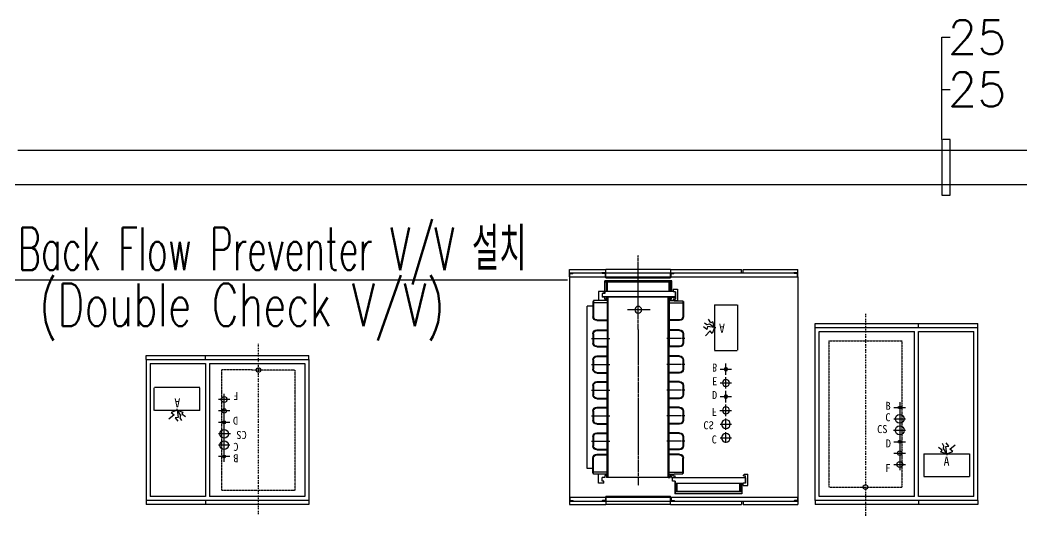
# Model space of a CAD drawing. Header units: millimetres. Extents: x 10903 to 284569, y 2319 to 62017.
# Drawn here: x 136409 to 145174, y 42947 to 47288 of the extents above; entities that cross this region are included whole.
import ezdxf
from ezdxf.enums import TextEntityAlignment as Align

# ---------------------------------------------------------------- set-up
doc = ezdxf.new("R2010")
doc.units = ezdxf.units.MM
for name, pattern in [('BORDER', [44.449999, 12.7, -6.35, 12.7, -6.35, 0, -6.35]), ('CENTER2', [28.575, 19.05, -3.175, 3.175, -3.175]), ('DASHED3', [6.35, 4.233333, -2.116667]), ('HIDDEN', [0.375, 0.25, -0.125]), ('HIDDEN2', [4.7625, 3.175, -1.5875]), ('PHANTOM', [63.5, 31.75, -6.35, 6.35, -6.35, 6.35, -6.35])]:
    doc.linetypes.add(name, pattern=pattern)
for name, color, linetype in [('1', 8, 'Continuous'), ('5TXT', 7, 'Continuous'), ('ex', 1, 'Continuous'), ('pipe', 3, 'Continuous'), ('UTIL-RO', 4, 'Continuous'), ('빌트인', 8, 'Continuous')]:
    doc.layers.add(name, color=color, linetype=linetype)
doc.styles.add('TSTYLE1', font='txt', dxfattribs={"width": 0.95, "height": 80})
doc.styles.add('TSTYLE4', font='txt', dxfattribs={"width": 0.95, "height": 70})
doc.styles.add('TSTYLE5', font='txt', dxfattribs={"width": 0.95, "height": 80})
doc.styles.add('TSTYLE7', font='txt', dxfattribs={"height": 70})
doc.styles.add('TSTYLE9', font='txt', dxfattribs={"width": 0.95, "height": 4})
doc.styles.add('굴림', font='simple.shx', dxfattribs={"bigfont": 'whgtxt.shx'})

# ---------------------------------------------------------------- blocks, each defined once
blk = doc.blocks.new('ac1000L-p')
at = {"layer": '빌트인', "linetype": 'Continuous'}
for p, q in [((-931.4, 937), (-931.4, 1002)), ((-931.4, 1002), (-611.4, 1002)), ((-931.4, 972), (-896.4, 972)), ((-926.4, 942), (-926.4, 967)), ((-926.4, 967), (-901.4, 967)), ((-896.4, 972), (918.6, 972)), ((-611.4, 972), (-646.4, 972)), ((-616.4, 967), (-641.4, 967)), ((-616.4, 942), (-616.4, 967)), ((-611.4, 929), (-611.4, 1002)), ((-46.4, 1002), (-611.4, 1002)), ((-611.4, 937), (-611.4, 972)), ((-46.4, 1002), (-46.4, 929)), ((-46.4, 1002), (576.1, 1002)), ((-46.4, 937), (-46.4, 972)), ((-46.4, 972), (-11.4, 972)), ((-41.4, 942), (-41.4, 967)), ((-41.4, 967), (-16.4, 967)), ((576.1, 972), (576.1, 1002)), ((588.6, 1002), (1068.6, 1002)), ((588.6, 972), (588.6, 1002)), ((918.6, 972), (1068.6, 972)), ((1068.6, 972), (1033.6, 972)), ((1063.6, 967), (1038.6, 967)), ((1063.6, 942), (1063.6, 967)), ((1068.6, 967), (1068.6, 1002)), ((1068.6, 937), (1068.6, 1002)), ((1068.6, 937), (1068.6, 972)), ((-931.4, 937), (1068.6, 937)), ((-931.4, -991), (-931.4, 937)), ((-611.4, 929), (-46.4, 929)), ((-8.3, 797.5), (-8.3, 907.5)), ((577.7, 907.5), (-8.3, 907.5)), ((-6.8, 797.5), (-6.8, 906)), ((576.2, 906), (-6.8, 906)), ((-6.8, 806.5), (-6.8, 886.5)), ((576.2, 886.5), (-6.8, 886.5)), ((3.2, 886.5), (3.2, 816.5)), ((13.2, 886.5), (3.2, 886.5)), ((13.2, 886.5), (13.2, 816.5)), ((556.2, 816.5), (556.2, 886.5)), ((566.2, 886.5), (556.2, 886.5)), ((566.2, 816.5), (566.2, 886.5)), ((576.2, 816.5), (576.2, 906)), ((577.7, 816.5), (577.7, 907.5)), ((1068.6, -991), (1068.6, 937)), ((-629.9, 815.5), (-677.4, 815.5)), ((-677.4, 815.5), (-677.4, 736.5)), ((-644.9, 798.5), (-644.9, 765.5)), ((-629.9, 798.5), (-644.9, 798.5)), ((-629.9, 815.5), (-629.9, 798.5)), ((-6.8, 797.5), (-29.8, 797.5)), ((-29.8, 797.5), (-29.8, 767.5)), ((589.2, 816.5), (-6.8, 816.5)), ((-6.8, 816.5), (-6.8, 797.5)), ((589.2, 835.5), (589.2, 813.5)), ((589.2, 835.5), (629.2, 835.5)), ((589.2, 813.5), (589.2, 816.5)), ((609.2, 813.5), (589.2, 813.5)), ((609.2, 813.5), (589.2, 813.5)), ((609.2, 813.5), (609.2, 749.5)), ((609.2, 767.5), (609.2, 813.5)), ((629.2, 835.5), (629.2, 735.5)), ((-725.4, 726.5), (-725.4, 594.5)), ((-719.4, 726.5), (-725.4, 726.5)), ((-719.4, 736.5), (-719.4, 717.5)), ((-599.4, 736.5), (-719.4, 736.5)), ((-719.4, 726.5), (-719.4, 594.5)), ((-599.4, 717.5), (-719.4, 717.5)), ((-599.4, 736.5), (-677.4, 736.5)), ((-620.2, 765.5), (-644.9, 765.5)), ((-620.2, 748.5), (-620.2, 765.5)), ((-607.7, 748.5), (-620.2, 748.5)), ((-599.4, 765.5), (-607.7, 765.5)), ((-607.7, 748.5), (-607.7, 765.5)), ((-591.4, 765.5), (-599.4, 765.5)), ((-599.4, 765.5), (-599.4, -378.8)), ((-599.4, 765.5), (-599.4, 736.5)), ((-599.4, 736.5), (-599.4, 717.5)), ((-591.4, 765.5), (-591.4, -813.5)), ((-66.4, 765.5), (-591.4, 765.5)), ((-66.4, 765.5), (-66.4, -813.5)), ((-66.4, 765.5), (-58.4, 765.5)), ((-58.4, 765.5), (-58.4, -378.8)), ((-58.4, 765.5), (-58.4, 736.5)), ((-58.4, 765.5), (-50.2, 765.5)), ((-58.4, 736.5), (-22.9, 736.5)), ((-58.4, 736.5), (-58.4, 717.5)), ((-58.4, 736.5), (-14.9, 736.5)), ((-58.4, 717.5), (61.6, 717.5)), ((-50.2, 748.5), (-50.2, 765.5)), ((-50.2, 748.5), (-37.7, 748.5)), ((-37.7, 765.5), (-6.9, 765.5)), ((-37.7, 748.5), (-37.7, 765.5)), ((609.2, 767.5), (-29.8, 767.5)), ((-22.9, 750.5), (-22.9, 736.5)), ((-22.9, 750.5), (-6.9, 750.5)), ((-14.9, 736.5), (-14.9, 732.5)), ((-14.9, 732.5), (61.6, 732.5)), ((-6.9, 765.5), (-6.9, 750.5)), ((61.6, 732.5), (61.6, 717.5)), ((61.6, 726.5), (61.6, 594.5)), ((61.6, 726.5), (67.6, 726.5)), ((67.6, 726.5), (67.6, 594.5)), ((593.2, 749.5), (593.2, 743.5)), ((593.2, 749.5), (609.2, 749.5)), ((593.2, 743.5), (601.2, 735.5)), ((601.2, 735.5), (629.2, 735.5)), ((-775.4, 686.5), (-775.4, -734.5)), ((-725.4, 686.5), (-775.4, 686.5)), ((-691.4, 566.5), (-599.4, 566.5)), ((-691.4, 560.5), (-599.4, 560.5)), ((33.6, 566.5), (-58.4, 566.5)), ((33.6, 560.5), (-58.4, 560.5)), ((-725.4, 407), (-725.4, 489)), ((-719.4, 407), (-719.4, 489)), ((-691.4, 523), (-599.4, 523)), ((-691.4, 517), (-599.4, 517)), ((33.6, 523), (-58.4, 523)), ((33.6, 517), (-58.4, 517)), ((61.6, 407), (61.6, 489)), ((67.6, 407), (67.6, 489)), ((438.6, 462.5), (438.6, 367)), ((-691.4, 379), (-599.4, 379)), ((-691.4, 373), (-599.4, 373)), ((33.6, 379), (-58.4, 379)), ((33.6, 373), (-58.4, 373)), ((388.6, 417), (488.6, 417)), ((-725.4, 183), (-725.4, 265)), ((-719.4, 183), (-719.4, 265)), ((-691.4, 299), (-599.4, 299)), ((-691.4, 293), (-599.4, 293)), ((33.6, 299), (-58.4, 299)), ((33.6, 293), (-58.4, 293)), ((61.6, 183), (61.6, 265)), ((67.6, 183), (67.6, 265)), ((388.6, 297), (488.6, 297)), ((438.6, 347), (438.6, 247)), ((384.3, 177), (488.6, 177)), ((438.6, 227), (438.6, 127)), ((-691.4, 155), (-599.4, 155)), ((-691.4, 149), (-599.4, 149)), ((33.6, 155), (-58.4, 155)), ((33.6, 149), (-58.4, 149)), ((438.6, 107), (438.6, 7)), ((-725.4, -41), (-725.4, 41)), ((-719.4, -41), (-719.4, 41)), ((-691.4, 75), (-599.4, 75)), ((-691.4, 69), (-599.4, 69)), ((33.6, 75), (-58.4, 75)), ((33.6, 69), (-58.4, 69)), ((61.6, -41), (61.6, 41)), ((67.6, -41), (67.6, 41)), ((388.6, 57), (488.6, 57)), ((-691.4, -69), (-599.4, -69)), ((-691.4, -75), (-599.4, -75)), ((33.6, -69), (-58.4, -69)), ((33.6, -75), (-58.4, -75)), ((388.6, -63), (488.6, -63)), ((438.6, -13), (438.6, -113)), ((-691.4, -149), (-599.4, -149)), ((-691.4, -155), (-599.4, -155)), ((33.6, -149), (-58.4, -149)), ((33.6, -155), (-58.4, -155)), ((438.6, -133), (438.6, -233)), ((-725.4, -265), (-725.4, -183)), ((-719.4, -265), (-719.4, -183)), ((61.6, -265), (61.6, -183)), ((67.6, -265), (67.6, -183)), ((388.6, -183), (488.6, -183)), ((-691.4, -293), (-599.4, -293)), ((-691.4, -299), (-599.4, -299)), ((33.6, -293), (-58.4, -293)), ((33.6, -299), (-58.4, -299)), ((-725.4, -494), (-725.4, -412)), ((-719.4, -494), (-719.4, -412)), ((-691.4, -378), (-599.4, -378)), ((-691.4, -384), (-599.4, -384)), ((-599.4, -813.5), (-599.4, -378.8)), ((33.6, -378), (-58.4, -378)), ((-58.4, -813.5), (-58.4, -378.8)), ((33.6, -384), (-58.4, -384)), ((61.6, -494), (61.6, -412)), ((67.6, -494), (67.6, -412)), ((-691.4, -522), (-599.4, -522)), ((33.6, -522), (-58.4, -522)), ((299.4, -520.5), (260.4, -474.3)), ((318.8, -495), (299.4, -520.5)), ((338.6, -548), (318.8, -495)), ((-691.4, -528), (-599.4, -528)), ((-691.4, -608.5), (-599.4, -608.5)), ((33.6, -528), (-58.4, -528)), ((33.6, -608.5), (-58.4, -608.5)), ((272.6, -530.2), (243.4, -554.6)), ((272.6, -572.8), (249.5, -586.2)), ((276.3, -555.8), (272.6, -530.2)), ((293.3, -577.7), (272.6, -572.8)), ((338.6, -548), (276.3, -555.8)), ((306.7, -588.6), (284.8, -621.5)), ((338.6, -548), (293.3, -577.7)), ((323.7, -598.4), (306.7, -588.6)), ((338.6, -548), (323.7, -598.4)), ((338.5, -547.8), (351, -547.8)), ((-725.4, -774.5), (-725.4, -642.5)), ((-719.4, -774.5), (-719.4, -642.5)), ((-691.4, -614.5), (-599.4, -614.5)), ((33.6, -614.5), (-58.4, -614.5)), ((61.6, -774.5), (61.6, -642.5)), ((67.6, -774.5), (67.6, -642.5)), ((-725.4, -734.5), (-775.4, -734.5)), ((-719.4, -774.5), (-725.4, -774.5)), ((-719.4, -784.5), (-719.4, -765.5)), ((-599.4, -765.5), (-719.4, -765.5)), ((-599.4, -784.5), (-719.4, -784.5)), ((-677.4, -863.5), (-677.4, -784.5)), ((-599.4, -784.5), (-677.4, -784.5)), ((-599.4, -784.5), (-599.4, -765.5)), ((-599.4, -813.5), (-599.4, -784.5)), ((-224.1, -703.1), (-421.7, -703.1)), ((-58.4, -784.5), (-58.4, -765.5)), ((-58.4, -765.5), (61.6, -765.5)), ((-58.4, -813.5), (-58.4, -784.5)), ((-58.4, -784.5), (-22.9, -784.5)), ((-58.4, -784.5), (-14.9, -784.5)), ((-22.9, -798.5), (-22.9, -784.5)), ((-19.9, -791.5), (-11.9, -783.5)), ((-14.9, -780.5), (61.6, -780.5)), ((-14.9, -784.5), (-14.9, -780.5)), ((-11.9, -783.5), (16.1, -783.5)), ((16.1, -883.5), (16.1, -783.5)), ((61.6, -780.5), (61.6, -765.5)), ((61.6, -774.5), (67.6, -774.5)), ((-629.9, -863.5), (-677.4, -863.5)), ((-620.2, -813.5), (-644.9, -813.5)), ((-644.9, -846.5), (-644.9, -813.5)), ((-629.9, -846.5), (-644.9, -846.5)), ((-642.9, -845.5), (-642.9, -815.5)), ((-3.9, -815.5), (-642.9, -815.5)), ((-619.9, -845.5), (-642.9, -845.5)), ((-629.9, -863.5), (-629.9, -846.5)), ((-621.4, -845.5), (-621.4, -955.5)), ((-620.2, -796.5), (-620.2, -813.5)), ((-607.7, -796.5), (-620.2, -796.5)), ((-619.9, -864.5), (-619.9, -845.5)), ((-619.9, -845.5), (-619.9, -954)), ((-23.9, -864.5), (-619.9, -864.5)), ((-619.9, -864.5), (-619.9, -944.5)), ((-609.9, -944.5), (-609.9, -864.5)), ((-607.7, -796.5), (-607.7, -813.5)), ((-599.4, -813.5), (-607.7, -813.5)), ((-599.9, -944.5), (-599.9, -864.5)), ((-591.4, -813.5), (-599.4, -813.5)), ((-66.4, -813.5), (-591.4, -813.5)), ((-66.4, -813.5), (-58.4, -813.5)), ((-58.4, -813.5), (-50.2, -813.5)), ((-56.9, -864.5), (-56.9, -944.5)), ((-50.2, -796.5), (-50.2, -813.5)), ((-50.2, -796.5), (-37.7, -796.5)), ((-46.9, -864.5), (-46.9, -944.5)), ((-37.7, -796.5), (-37.7, -813.5)), ((-37.7, -813.5), (-6.9, -813.5)), ((-36.9, -864.5), (-36.9, -944.5)), ((-36.9, -864.5), (-36.9, -954)), ((-35.4, -864.5), (-35.4, -955.5)), ((-3.9, -861.5), (-23.9, -861.5)), ((-23.9, -883.5), (-23.9, -861.5)), ((-3.9, -861.5), (-23.9, -861.5)), ((-23.9, -861.5), (-23.9, -864.5)), ((-22.9, -798.5), (-6.9, -798.5)), ((-19.9, -797.5), (-19.9, -791.5)), ((-19.9, -797.5), (-3.9, -797.5)), ((-6.9, -813.5), (-6.9, -798.5)), ((-3.9, -861.5), (-3.9, -797.5)), ((-3.9, -815.5), (-3.9, -861.5)), ((-35.4, -955.5), (-621.4, -955.5)), ((-36.9, -944.5), (-619.9, -944.5)), ((-36.9, -954), (-619.9, -954)), ((-599.9, -944.5), (-609.9, -944.5)), ((-46.9, -944.5), (-56.9, -944.5)), ((-23.9, -883.5), (16.1, -883.5)), ((-931.4, -991), (-931.4, -1056)), ((-931.4, -991), (1068.6, -991)), ((-931.4, -991), (-931.4, -1026)), ((-931.4, -1026), (-896.4, -1026)), ((-926.4, -996), (-926.4, -1021)), ((-926.4, -1021), (-901.4, -1021)), ((-896.4, -1026), (1018.6, -1026)), ((-611.4, -1026), (-646.4, -1026)), ((-616.4, -1021), (-641.4, -1021)), ((-616.4, -996), (-616.4, -1021)), ((-611.4, -983), (-611.4, -1056)), ((-611.4, -983), (-46.4, -983)), ((-611.4, -991), (-611.4, -1026)), ((-46.4, -1056), (-46.4, -983)), ((-46.4, -991), (-46.4, -1026)), ((-46.4, -1026), (-11.4, -1026)), ((-41.4, -996), (-41.4, -1021)), ((-41.4, -1021), (-16.4, -1021)), ((576.1, -1026), (576.1, -1056)), ((588.6, -1026), (588.6, -1056)), ((1018.6, -1026), (1068.6, -1026)), ((1068.6, -1026), (1033.6, -1026)), ((1063.6, -1021), (1038.6, -1021)), ((1063.6, -996), (1063.6, -1021)), ((1068.6, -991), (1068.6, -1056)), ((1068.6, -991), (1068.6, -1026)), ((-931.4, -1056), (-611.4, -1056)), ((-46.4, -1056), (-611.4, -1056)), ((-46.4, -1056), (576.1, -1056)), ((588.6, -1056), (1068.6, -1056))]:
    blk.add_line(p, q, dxfattribs=at)
at = {"layer": '빌트인', "linetype": 'CENTER2'}
for p, q in [((-328.9, -531.1), (-328.9, 834.3)), ((-737.5, 448), (-578.3, 448)), ((79.6, 448), (-79.6, 448)), ((-737.5, 224), (-578.3, 224)), ((79.6, 224), (-79.6, 224)), ((-737.5, 0), (-578.3, 0)), ((79.6, 0), (-79.6, 0)), ((-737.5, -224), (-578.3, -224)), ((79.6, -224), (-79.6, -224)), ((-737.5, -453), (-578.3, -453)), ((79.6, -453), (-79.6, -453)), ((-328.9, -531.1), (-328.9, -1182.1))]:
    blk.add_line(p, q, dxfattribs=at)
at = {"layer": '빌트인', "linetype": 'HIDDEN2'}
for p, q in [((338.5, -347.8), (538.5, -347.8)), ((338.5, -747.8), (338.5, -347.8)), ((538.5, -747.8), (538.5, -347.8)), ((338.5, -747.8), (538.5, -747.8))]:
    blk.add_line(p, q, dxfattribs=at)
at = {"layer": '빌트인', "linetype": 'Continuous'}
for centre, radius in [((438.6, 417), 38.1), ((438.6, 297), 38.1), ((438.6, 177), 30), ((438.6, 57), 15), ((438.6, -63), 30), ((438.6, -183), 15), ((-328.9, -703.1), 30)]:
    blk.add_circle(centre, radius, dxfattribs=at)
for centre, radius, start, end in [((-901.4, 972), 5, 269.99999, 359.99998), ((-641.4, 972), 5, 180.00002, 270.00001), ((-16.4, 972), 5, 269.99997, 359.99997), ((1038.6, 972), 5, 180.00003, 270.00003), ((-931.4, 942), 5, 269.99999, 359.99998), ((-611.4, 942), 5, 180.00002, 270.00001), ((-46.4, 942), 5, 269.99997, 359.99997), ((1068.6, 942), 5, 180.00003, 270.00003), ((-691.4, 594.5), 34, 180.00002, 270.00001), ((-691.4, 594.5), 28, 180.00002, 270.00001), ((33.6, 594.5), 28, 269.99999, 359.99998), ((33.6, 594.5), 34, 269.99999, 359.99998), ((-691.4, 489), 34, 89.99999, 179.99998), ((-691.4, 489), 28, 89.99999, 179.99998), ((33.6, 489), 34, 0.00002, 90.00001), ((33.6, 489), 28, 0.00002, 90.00001), ((-691.4, 407), 34, 179.99999, 269.99998), ((-691.4, 407), 28, 179.99999, 269.99998), ((33.6, 407), 28, 270.00002, 0.00001), ((33.6, 407), 34, 270.00002, 0.00001), ((-691.4, 265), 34, 89.99999, 179.99998), ((-691.4, 265), 28, 89.99999, 179.99998), ((33.6, 265), 34, 0.00002, 90.00001), ((33.6, 265), 28, 0.00002, 90.00001), ((-691.4, 183), 34, 179.99999, 269.99998), ((-691.4, 183), 28, 179.99999, 269.99998), ((33.6, 183), 28, 270.00002, 0.00001), ((33.6, 183), 34, 270.00002, 0.00001), ((-691.4, 41), 34, 89.99999, 179.99998), ((-691.4, 41), 28, 89.99999, 179.99998), ((33.6, 41), 34, 0.00002, 90.00001), ((33.6, 41), 28, 0.00002, 90.00001), ((-691.4, -41), 34, 179.99999, 269.99998), ((-691.4, -41), 28, 179.99999, 269.99998), ((33.6, -41), 28, 270.00002, 0.00001), ((33.6, -41), 34, 270.00002, 0.00001), ((-691.4, -183), 34, 89.99999, 179.99998), ((-691.4, -183), 28, 89.99999, 179.99998), ((33.6, -183), 34, 0.00002, 90.00001), ((33.6, -183), 28, 0.00002, 90.00001), ((-691.4, -265), 34, 179.99999, 269.99998), ((-691.4, -265), 28, 179.99999, 269.99998), ((33.6, -265), 28, 270.00002, 0.00001), ((33.6, -265), 34, 270.00002, 0.00001), ((-691.4, -412), 34, 89.99999, 179.99998), ((-691.4, -412), 28, 89.99999, 179.99998), ((33.6, -412), 34, 0.00002, 90.00001), ((33.6, -412), 28, 0.00002, 90.00001), ((-691.4, -494), 34, 179.99999, 269.99998), ((-691.4, -494), 28, 179.99999, 269.99998), ((33.6, -494), 28, 270.00002, 0.00001), ((33.6, -494), 34, 270.00002, 0.00001), ((-691.4, -642.5), 34, 89.99999, 179.99998), ((33.6, -642.5), 34, 0.00002, 90.00001), ((-691.4, -642.5), 28, 89.99999, 179.99998), ((33.6, -642.5), 28, 0.00002, 90.00001), ((-931.4, -996), 5, 0.00002, 90.00001), ((-901.4, -1026), 5, 0.00002, 90.00001), ((-641.4, -1026), 5, 89.99999, 179.99998), ((-611.4, -996), 5, 89.99999, 179.99998), ((-46.4, -996), 5, 0.00003, 90.00003), ((-16.4, -1026), 5, 0.00003, 90.00003), ((1038.6, -1026), 5, 89.99997, 179.99997), ((1068.6, -996), 5, 89.99997, 179.99997)]:
    blk.add_arc(centre, radius, start, end, dxfattribs=at)
at = {"layer": '빌트인', "linetype": 'Continuous', "width": 0.95}
for s, height, style, p in [('C', 70, 'TSTYLE9', (313.4, 396.8)), ('CS', 70, 'TSTYLE9', (241.2, 272.8)), ('F', 70, 'TSTYLE9', (313.4, 156.8)), ('D', 70, 'TSTYLE9', (317, 7.8)), ('E', 70, 'TSTYLE9', (317, -112.2)), ('B', 70, 'TSTYLE9', (317, -232.2)), ('A', 80, 'TSTYLE1', (377.9, -581.7))]:
    blk.add_text(s, height=height, rotation=359.99997, dxfattribs=dict(at, style=style)).set_placement(p)
blk = doc.blocks.new('AC557L')
at = {"layer": '1', "linetype": 'BORDER'}
blk.add_line((-272, 1636.1), (-272, -134.8), dxfattribs=at)
at = {"layer": '1', "linetype": 'Continuous'}
for p, q in [((-712, 0), (-712, 1551)), ((-712, 1551), (712, 1551)), ((-712, 1516), (712, 1516)), ((192, 1516), (192, 1551)), ((712, 0), (712, 1551)), ((-677, 35), (-677, 1481)), ((-677, 1481), (157, 1481)), ((157, 35), (157, 1481)), ((192, 35), (192, 1481)), ((192, 1481), (677, 1481)), ((677, 35), (677, 1481)), ((-22, 815), (78, 815)), ((28, 860.5), (28, 765)), ((-22, 715), (78, 715)), ((28, 765), (28, 665)), ((-26.3, 615), (78, 615)), ((28, 665), (28, 565)), ((28, 565), (28, 465)), ((-22, 515), (78, 515)), ((28, 465), (28, 365)), ((399.2, 441.8), (366.3, 463.7)), ((389.4, 424.8), (399.2, 441.8)), ((415, 475.9), (401.6, 499)), ((410.1, 455.2), (415, 475.9)), ((439.8, 409.9), (410.1, 455.2)), ((432, 472.2), (457.5, 475.9)), ((439.8, 409.9), (432, 472.2)), ((457.5, 475.9), (433.2, 505.1)), ((467.3, 449.1), (513.5, 488)), ((492.8, 429.6), (467.3, 449.1)), ((-22, 415), (78, 415)), ((28, 365), (28, 265)), ((439.8, 409.9), (389.4, 424.8)), ((439.8, 409.9), (492.8, 429.6)), ((440, 410), (440, 397.4)), ((-22, 315), (78, 315)), ((712, 0), (-712, 0)), ((-712, 0), (-712, -35)), ((157, 35), (-677, 35)), ((677, 35), (192, 35)), ((712, -35), (-712, -35)), ((192, 0), (192, -35)), ((712, 0), (712, -35))]:
    blk.add_line(p, q, dxfattribs=at)
at = {"layer": '1', "linetype": 'HIDDEN'}
for p, q in [((-592, 1397.1), (-592, 118.9)), ((-592, 1397.1), (48, 1397.1)), ((48, 1397.1), (48, 117.1)), ((-592, 118.9), (48, 117.1))]:
    blk.add_line(p, q, dxfattribs=at)
at = {"layer": '1', "linetype": 'HIDDEN2'}
for p, q in [((240, 410), (240, 210)), ((240, 410), (640, 410)), ((640, 410), (640, 210)), ((240, 210), (640, 210))]:
    blk.add_line(p, q, dxfattribs=at)
at = {"layer": '1', "linetype": 'Continuous'}
for centre, radius in [((28, 815), 12.7), ((28, 715), 38.1), ((28, 615), 38.1), ((28, 515), 12.7), ((28, 415), 19.1), ((28, 315), 25.4)]:
    blk.add_circle(centre, radius, dxfattribs=at)
at = {"layer": '1', "linetype": 'DASHED3'}
blk.add_circle((-272, 118), 20, dxfattribs=at)
at = {"layer": '1', "linetype": 'Continuous', "width": 0.95}
for s, height, rotation, style, p in [('B', 70, 359.99997, 'TSTYLE4', (-96, 794.5)), ('C', 70, 359.99997, 'TSTYLE4', (-97.2, 694.8)), ('CS', 70, 359.99997, 'TSTYLE4', (-169.3, 590.8)), ('D', 70, 359.99997, 'TSTYLE4', (-93.6, 465.8)), ('A', 80, 360, 'TSTYLE5', (412.3, 304.7)), ('F', 70, 360, 'TSTYLE4', (-96.9, 249.7))]:
    blk.add_text(s, height=height, rotation=rotation, dxfattribs=dict(at, style=style)).set_placement(p)
blk = doc.blocks.new('AC435L')
at = {"layer": '빌트인', "linetype": 'BORDER'}
blk.add_line((-320, 705.1), (-320, -785.8), dxfattribs=at)
at = {"layer": '빌트인', "linetype": 'Continuous'}
for p, q in [((-760, -651), (-760, 620)), ((-760, 620), (664, 620)), ((144, 585), (144, 620)), ((664, -651), (664, 620)), ((-760, 585), (664, 585)), ((-725, -616), (-725, 550)), ((-725, 550), (109, 550)), ((109, -616), (109, 550)), ((144, -616), (144, 550)), ((144, 550), (629, 550)), ((629, -616), (629, 550)), ((-70, 200), (30, 200)), ((-20, 245.5), (-20, 150)), ((-70, 100), (30, 100)), ((-20, 150), (-20, 50)), ((-74.3, 0), (30, 0)), ((-20, 50), (-20, -50)), ((-20, -50), (-20, -150)), ((-70, -100), (30, -100)), ((-20, -150), (-20, -250)), ((351.2, -173.2), (318.3, -151.3)), ((341.4, -190.2), (351.2, -173.2)), ((367, -139.1), (353.6, -116)), ((362.1, -159.8), (367, -139.1)), ((391.8, -205.1), (362.1, -159.8)), ((384, -142.8), (409.5, -139.1)), ((391.8, -205.1), (384, -142.8)), ((409.5, -139.1), (385.2, -109.9)), ((419.3, -165.9), (465.5, -127)), ((444.8, -185.4), (419.3, -165.9)), ((-70, -200), (30, -200)), ((-20, -250), (-20, -350)), ((391.8, -205.1), (341.4, -190.2)), ((391.8, -205.1), (444.8, -185.4)), ((392, -205), (392, -217.6)), ((-70, -300), (30, -300)), ((664, -651), (-760, -651)), ((-760, -651), (-760, -686)), ((664, -686), (-760, -686)), ((109, -616), (-725, -616)), ((629, -616), (144, -616)), ((144, -651), (144, -686)), ((664, -651), (664, -686))]:
    blk.add_line(p, q, dxfattribs=at)
at = {"layer": '빌트인', "linetype": 'HIDDEN'}
for p, q in [((-640, 497.1), (-640, -557.1)), ((-640, 497.1), (0, 497.1)), ((0, 497.1), (0, -558.9)), ((-640, -557.1), (0, -558.9))]:
    blk.add_line(p, q, dxfattribs=at)
at = {"layer": '빌트인', "linetype": 'HIDDEN2'}
for p, q in [((192, -205), (192, -405)), ((192, -205), (592, -205)), ((592, -205), (592, -405)), ((192, -405), (592, -405))]:
    blk.add_line(p, q, dxfattribs=at)
at = {"layer": '빌트인', "linetype": 'Continuous'}
for centre, radius in [((-20, 200), 12.7), ((-20, 100), 38.1), ((-20, 0), 38.1), ((-20, -100), 12.7), ((-20, -200), 19.1), ((-20, -300), 25.4)]:
    blk.add_circle(centre, radius, dxfattribs=at)
at = {"layer": '빌트인', "linetype": 'DASHED3'}
blk.add_circle((-320, -558), 20, dxfattribs=at)
at = {"layer": '빌트인', "linetype": 'Continuous', "width": 0.95}
for s, height, rotation, style, p in [('B', 70, 359.99997, 'TSTYLE4', (-144, 179.5)), ('C', 70, 359.99997, 'TSTYLE4', (-145.2, 79.8)), ('CS', 70, 359.99997, 'TSTYLE4', (-217.3, -24.2)), ('D', 70, 359.99997, 'TSTYLE4', (-141.6, -149.2)), ('A', 80, 360, 'TSTYLE5', (364.3, -310.3)), ('F', 70, 360, 'TSTYLE4', (-144.9, -365.3))]:
    blk.add_text(s, height=height, rotation=rotation, dxfattribs=dict(at, style=style)).set_placement(p)

msp = doc.modelspace()

# ---------------------------------------------------------------- linework, layer by layer
at = {"layer": 'ex', "ltscale": 3000}
for p, q in [((144473.3, 46241.9), (144473.3, 47138.5)), ((144473.3, 47138.5), (144545.3, 47138.5)), ((144473.3, 46681.5), (144545.3, 46681.5)), ((144473.3, 46241.9), (144473.3, 45753.9)), ((144545.3, 45753.9), (144545.3, 46241.9)), ((144473.3, 45753.9), (144545.3, 45753.9))]:
    msp.add_line(p, q, dxfattribs=at)
at = {"layer": 'ex', "linetype": 'PHANTOM', "ltscale": 2}
msp.add_line((144545.3, 46241.9), (144473.3, 46241.9), dxfattribs=at)
at = {"layer": 'pipe', "color": 1, "ltscale": 3}
msp.add_line((136074.6, 45015.1), (141197.2, 45015.1), dxfattribs=at)
at = {"layer": 'UTIL-RO'}
for p, q in [((136389.2, 46148.3), (147419.3, 46148.3)), ((126165.4, 45848.3), (152310.1, 45848.3))]:
    msp.add_line(p, q, dxfattribs=at)

# ---------------------------------------------------------------- block references
at = {"layer": '빌트인', "xscale": -1, "rotation": 180}
msp.add_blockref('ac1000L-p', (142146.1, 44048.4), dxfattribs=at)
at = {"layer": '빌트인'}
msp.add_blockref('AC557L', (144076.7, 43081.4), dxfattribs=at)
at = {"layer": '빌트인', "linetype": 'Continuous', "lineweight": -3, "rotation": 180}
msp.add_blockref('AC435L', (138175.1, 43666.4), dxfattribs=at)

# ---------------------------------------------------------------- texts
at = {"layer": '5TXT', "color": 7, "style": '굴림'}
for p in [(144782.3, 47138.5), (144782.3, 46681.5)]:
    msp.add_text('25', height=300, dxfattribs=at).set_placement(p, align=Align.MIDDLE_CENTER)
for s, width, p in [('Back Flow Preventer V/V 설치', 0.6, (138614.2, 45257.9)), ('(Double Check V/V)', 0.7, (138350.9, 44768.9))]:
    msp.add_text(s, height=375, dxfattribs=dict(at, width=width)).set_placement(p, align=Align.MIDDLE)

doc.saveas('drawing.dxf')
